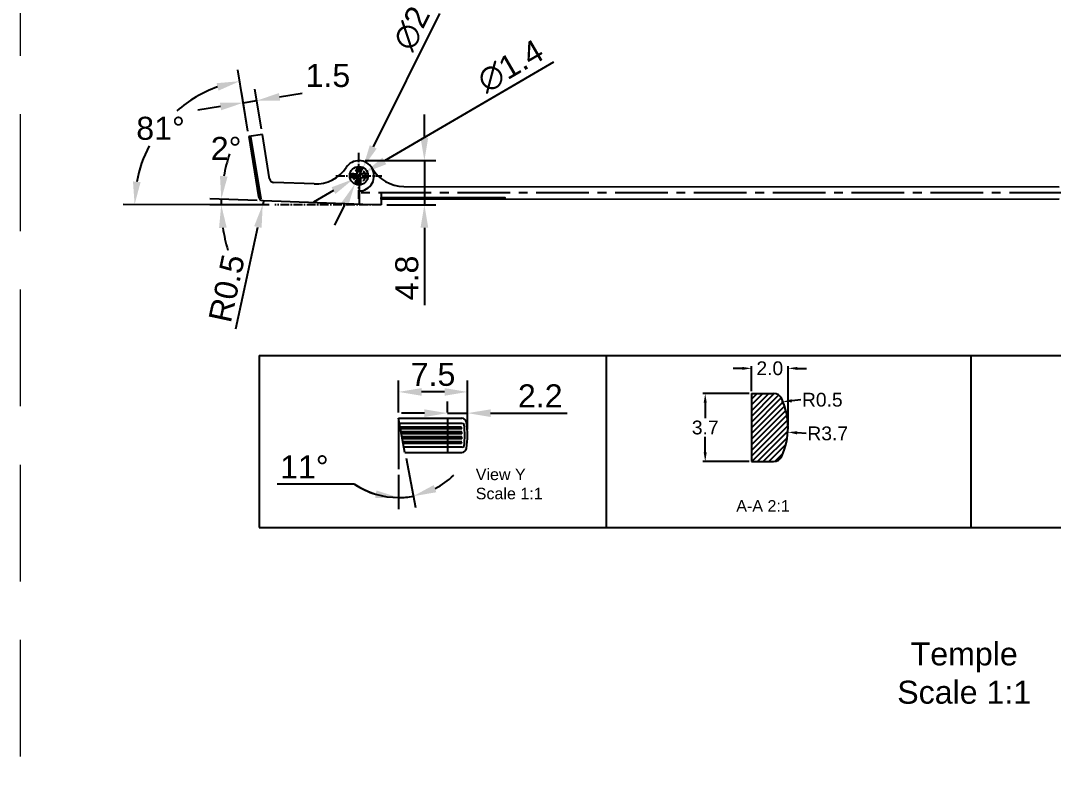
# Model space of a CAD drawing. Header units: millimetres. Extents: x 1186 to 2336, y 1181 to 1549.
# Drawn here: x 2128.4 to 2240.7, y 1400.3 to 1481.2 of the extents above; entities that cross this region are included whole.
import ezdxf

# ---------------------------------------------------------------- set-up
doc = ezdxf.new("R2010")
doc.units = ezdxf.units.MM
for name, pattern in [('CENTER2', [28.575, 19.05, -3.175, 3.175, -3.175]), ('HIDDEN', [9.525, 6.35, -3.175]), ('HIDDEN2', [0.1875, 0.125, -0.0625])]:
    doc.linetypes.add(name, pattern=pattern)
for name, color, linetype in [('Center Line', 2, 'CENTER2'), ('Dimension', 3, 'Continuous'), ('Hidden Line', 1, 'HIDDEN2')]:
    doc.layers.add(name, color=color, linetype=linetype)
doc.layers.add('绘图层', color=7, linetype='Continuous', lineweight=15)
doc.styles.get("Standard").update_dxf_attribs({"font": 'arial.ttf'})
doc.styles.add('宋体', font='SimSun.ttf')
doc.styles.add('样式 1', font='romant.shx')
doc.dimstyles.new('ISO-25', dxfattribs={"dimtxt": 2.5, "dimasz": 2.5, "dimexe": 1.25, "dimexo": 0.625, "dimtad": 1, "dimtxsty": 'Standard', "dimcen": 2.5, "dimadec": 0, "dimazin": 0, "dimtfac": 1, "dimtmove": 0, "dimatfit": 3, "dimfxl": 1, "dimarcsym": 0})
doc.dimstyles.new('ISO-25$0', dxfattribs={"dimtxt": 2.5, "dimasz": 2.5, "dimexe": 0.5, "dimexo": 1, "dimgap": 1, "dimtad": 0, "dimtih": 1, "dimtoh": 1, "dimdec": 1, "dimzin": 10, "dimdsep": 46, "dimlunit": 6, "dimtxsty": '样式 1', "dimcen": 0, "dimclrd": 256, "dimclre": 256, "dimclrt": 7, "dimazin": 0, "dimtfac": 1, "dimtdec": 1, "dimtofl": 0, "dimtmove": 0, "dimatfit": 0, "dimfxl": 1, "dimtolj": 1, "dimtzin": 10, "dimarcsym": 0})
doc.dimstyles.new('ISO-25$2', dxfattribs={"dimscale": 0, "dimtxt": 1.8, "dimasz": 1.5, "dimexe": 1, "dimexo": 1, "dimgap": 1, "dimtad": 0, "dimtih": 1, "dimtoh": 1, "dimrnd": 0.0005, "dimzin": 1, "dimdsep": 46, "dimtxsty": 'Standard', "dimcen": 0, "dimclrd": 256, "dimclre": 256, "dimclrt": 256, "dimadec": 0, "dimazin": 0, "dimtfac": 1, "dimtofl": 0, "dimtmove": 0, "dimatfit": 3, "dimfxl": 1, "dimtolj": 1, "dimtzin": 0, "dimlwe": 9, "dimarcsym": 0})
doc.dimstyles.new('Standard$0', dxfattribs={"dimtxt": 2.3, "dimasz": 2, "dimexe": 1, "dimexo": 1, "dimgap": 1, "dimtad": 0, "dimtih": 1, "dimtoh": 1, "dimdec": 1, "dimzin": 0, "dimdsep": 46, "dimtxsty": 'Standard', "dimcen": 0, "dimclrd": 4, "dimclre": 4, "dimclrt": 4, "dimadec": 1, "dimazin": 0, "dimtfac": 1, "dimtdec": 1, "dimtofl": 0, "dimtmove": 0, "dimatfit": 0, "dimfxl": 1, "dimtolj": 1, "dimtzin": 0, "dimarcsym": 0})
doc.dimstyles.new('STANDARD$4', dxfattribs={"dimtxt": 2, "dimasz": 1.5, "dimexe": 0.5, "dimexo": 0.5, "dimgap": 0.5, "dimtad": 1, "dimtoh": 1, "dimdsep": 46, "dimtxsty": 'Standard', "dimcen": 0, "dimadec": 0, "dimazin": 0, "dimtfac": 1, "dimtofl": 0, "dimtmove": 0, "dimatfit": 3, "dimfxl": 1, "dimtolj": 1, "dimtzin": 0, "dimarcsym": 0})

# ---------------------------------------------------------------- blocks, each defined once
blk = doc.blocks.new('*D164')
at = {"layer": 'Defpoints', "color": 0, "transparency": 16777216}
for p in [(2146.37, 1472.19), (2153.19, 1468.6), (2154.39, 1461.2), (2154.39, 1461.2), (2167.59, 1461.19)]:
    blk.add_point(p, dxfattribs=at)
at = {"layer": 'Dimension', "color": 0, "lineweight": -2, "transparency": 16777216}
for p, q in [((2153.09, 1469.21), (2152.01, 1475.86)), ((2153.77, 1461.2), (2139.53, 1461.21))]:
    blk.add_line(p, q, dxfattribs=at)
for start, end in [(109.7531, 131.4944), (151.9951, 169.4189)]:
    blk.add_arc((2154.39, 1461.2), 13.61, start, end, dxfattribs=at)
at = {"layer": 'Dimension', "color": 0, "transparency": 16777216}
for points in [[(2149.69, 1474.41), (2149.9, 1473.6), (2152.21, 1474.63)], [(2141.43, 1463.66), (2140.6, 1463.73), (2140.78, 1461.21)]]:
    blk.add_solid(points, dxfattribs=at)
at = {"layer": 'Dimension', "color": 0, "transparency": 16777216, "insert": (2143.6, 1469.49), "char_height": 2.5, "attachment_point": 5}
blk.add_mtext('81°', dxfattribs=at)
blk = doc.blocks.new('*D165')
at = {"layer": 'Defpoints', "color": 0, "transparency": 16777216}
for p in [(2154.07, 1472.52), (2154.67, 1468.84), (2153.19, 1468.6)]:
    blk.add_point(p, dxfattribs=at)
at = {"layer": 'Dimension', "color": 0, "lineweight": -2, "transparency": 16777216}
for p, q in [((2153.09, 1469.21), (2152.39, 1473.52)), ((2154.57, 1469.45), (2153.87, 1473.76)), ((2156.54, 1472.92), (2159.01, 1473.32)), ((2152.59, 1472.28), (2154.07, 1472.52)), ((2150.13, 1471.88), (2147.66, 1471.48))]:
    blk.add_line(p, q, dxfattribs=at)
at = {"layer": 'Dimension', "color": 0, "transparency": 16777216}
for points in [[(2156.48, 1473.34), (2156.61, 1472.51), (2154.07, 1472.52)], [(2150.06, 1472.3), (2150.19, 1471.47), (2152.59, 1472.28)]]:
    blk.add_solid(points, dxfattribs=at)
at = {"layer": 'Dimension', "color": 0, "transparency": 16777216, "insert": (2161.8, 1475.23), "char_height": 2.5, "attachment_point": 5}
blk.add_mtext('1.5', dxfattribs=at)
blk = doc.blocks.new('*D238')
at = {"layer": 'Defpoints', "color": 0, "transparency": 16777216}
for p in [(2165.62, 1465.24), (2164.73, 1463.44)]:
    blk.add_point(p, dxfattribs=at)
at = {"layer": 'Dimension', "color": 0, "lineweight": -2, "transparency": 16777216}
for p, q in [((2173.92, 1482), (2166.73, 1467.48)), ((2164.73, 1463.44), (2165.62, 1465.24)), ((2163.62, 1461.2), (2162.51, 1458.96))]:
    blk.add_line(p, q, dxfattribs=at)
at = {"layer": 'Dimension', "color": 0, "transparency": 16777216}
for points in [[(2166.35, 1467.66), (2167.1, 1467.29), (2165.62, 1465.24)], [(2163.25, 1461.39), (2163.99, 1461.02), (2164.73, 1463.44)]]:
    blk.add_solid(points, dxfattribs=at)
at = {"layer": 'Dimension', "color": 0, "transparency": 16777216, "insert": (2170.91, 1480.37), "char_height": 2.5, "attachment_point": 5, "rotation": 63.6537}
blk.add_mtext('∅2', dxfattribs=at)
blk = doc.blocks.new('*D239')
at = {"layer": 'Defpoints', "color": 0, "transparency": 16777216}
for p in [(2165.78, 1464.69), (2164.57, 1463.99)]:
    blk.add_point(p, dxfattribs=at)
at = {"layer": 'Dimension', "color": 0, "lineweight": -2, "transparency": 16777216}
for p, q in [((2186.33, 1476.7), (2167.94, 1465.95)), ((2164.57, 1463.99), (2165.78, 1464.69)), ((2162.41, 1462.73), (2160.25, 1461.46))]:
    blk.add_line(p, q, dxfattribs=at)
at = {"layer": 'Dimension', "color": 0, "transparency": 16777216}
for points in [[(2167.73, 1466.31), (2168.15, 1465.59), (2165.78, 1464.69)], [(2162.2, 1463.09), (2162.62, 1462.37), (2164.57, 1463.99)]]:
    blk.add_solid(points, dxfattribs=at)
at = {"layer": 'Dimension', "color": 0, "transparency": 16777216, "insert": (2181.66, 1476.26), "char_height": 2.5, "attachment_point": 5, "rotation": 30.2947}
blk.add_mtext('∅1.4', dxfattribs=at)
blk = doc.blocks.new('*D172')
at = {"layer": 'Defpoints', "color": 0, "transparency": 16777216}
for p in [(2154.71, 1461.21), (2154.82, 1461.7)]:
    blk.add_point(p, dxfattribs=at)
at = {"layer": 'Dimension', "color": 0, "lineweight": -2, "transparency": 16777216}
for p, q in [((2154.82, 1461.7), (2154.71, 1461.21)), ((2151.79, 1447.69), (2154.18, 1458.76))]:
    blk.add_line(p, q, dxfattribs=at)
at = {"layer": 'Dimension', "color": 0, "transparency": 16777216}
blk.add_solid([(2153.78, 1458.85), (2154.59, 1458.68), (2154.71, 1461.21)], dxfattribs=at)
at = {"layer": 'Dimension', "color": 0, "transparency": 16777216, "insert": (2150.8, 1452.1), "char_height": 2.5, "attachment_point": 5, "rotation": 77.8144}
blk.add_mtext('R0.5', dxfattribs=at)
blk = doc.blocks.new('*D240')
at = {"layer": 'Defpoints', "color": 0, "transparency": 16777216}
for p in [(2169.48, 1437.97), (2169.48, 1437.97), (2170.18, 1434.27), (2169.48, 1432.45), (2170.55, 1429.41)]:
    blk.add_point(p, dxfattribs=at)
at = {"layer": 'Dimension', "color": 0, "lineweight": -2, "transparency": 16777216}
for p, q in [((2170.3, 1433.65), (2171.32, 1428.27)), ((2169.48, 1431.83), (2169.48, 1428.1)), ((2164.7, 1430.8), (2156.28, 1430.8))]:
    blk.add_line(p, q, dxfattribs=at)
for start, end in [(297.3902, 314.0674), (236.2788, 270), (236.6458, 253.3229), (270, 280.7131)]:
    blk.add_arc((2169.48, 1437.97), 8.62, start, end, dxfattribs=at)
at = {"layer": 'Dimension', "color": 0, "transparency": 16777216}
for points in [[(2173.58, 1429.92), (2173.31, 1430.71), (2171.08, 1429.5)], [(2167.07, 1430.12), (2166.95, 1429.3), (2169.48, 1429.35)]]:
    blk.add_solid(points, dxfattribs=at)
at = {"layer": 'Dimension', "color": 0, "transparency": 16777216, "insert": (2159.24, 1432.68), "char_height": 2.5, "attachment_point": 5}
blk.add_mtext('11°', dxfattribs=at)
blk = doc.blocks.new('*D241')
at = {"layer": 'Defpoints', "color": 0, "transparency": 16777216}
for p in [(2176.98, 1438.53), (2174.79, 1437.97), (2176.98, 1436.12)]:
    blk.add_point(p, dxfattribs=at)
at = {"layer": 'Dimension', "color": 0, "lineweight": -2, "transparency": 16777216}
for p, q in [((2174.79, 1438.59), (2174.79, 1439.78)), ((2176.98, 1436.74), (2176.98, 1439.78)), ((2172.29, 1438.53), (2169.79, 1438.53)), ((2174.79, 1438.53), (2176.98, 1438.53)), ((2179.48, 1438.53), (2187.8, 1438.53))]:
    blk.add_line(p, q, dxfattribs=at)
at = {"layer": 'Dimension', "color": 0, "transparency": 16777216}
for points in [[(2172.29, 1438.94), (2172.29, 1438.11), (2174.79, 1438.53)], [(2179.48, 1438.94), (2179.48, 1438.11), (2176.98, 1438.53)]]:
    blk.add_solid(points, dxfattribs=at)
at = {"layer": 'Dimension', "color": 0, "transparency": 16777216, "insert": (2184.89, 1440.41), "char_height": 2.5, "attachment_point": 5}
blk.add_mtext('2.2', dxfattribs=at)
blk = doc.blocks.new('*D242')
at = {"layer": 'Defpoints', "color": 0, "transparency": 16777216}
for p in [(2150.2, 1461.39), (2154.73, 1461.65), (2156.02, 1461.19), (2167.59, 1461.19), (2167.59, 1461.19)]:
    blk.add_point(p, dxfattribs=at)
at = {"layer": 'Dimension', "color": 0, "lineweight": -2, "transparency": 16777216}
for p, q in [((2155.4, 1461.19), (2148.95, 1461.19)), ((2154.1, 1461.67), (2148.96, 1461.85))]:
    blk.add_line(p, q, dxfattribs=at)
for start, end in [(161.4762, 169.7183), (177.9605, 180), (188.2421, 196.4843)]:
    blk.add_arc((2167.59, 1461.19), 17.39, start, end, dxfattribs=at)
at = {"layer": 'Dimension', "color": 0, "transparency": 16777216}
for points in [[(2150.89, 1464.25), (2150.06, 1464.34), (2150.21, 1461.81)], [(2149.96, 1458.66), (2150.79, 1458.72), (2150.2, 1461.19)]]:
    blk.add_solid(points, dxfattribs=at)
at = {"layer": 'Dimension', "color": 0, "transparency": 16777216, "insert": (2150.73, 1467.32), "char_height": 2.5, "attachment_point": 5}
blk.add_mtext('2°', dxfattribs=at)
blk = doc.blocks.new('*D243')
at = {"layer": 'Defpoints', "color": 0, "transparency": 16777216}
for p in [(2211.84, 1443.4), (2207.86, 1440.66), (2211.84, 1436.96)]:
    blk.add_point(p, dxfattribs=at)
at = {"layer": 'Dimension', "color": 3, "lineweight": -2, "transparency": 16777216}
for p, q in [((2206.86, 1443.4), (2205.86, 1443.4)), ((2207.86, 1440.91), (2207.86, 1443.65)), ((2211.84, 1437.21), (2211.84, 1443.65)), ((2212.84, 1443.4), (2213.84, 1443.4))]:
    blk.add_line(p, q, dxfattribs=at)
at = {"layer": 'Dimension', "color": 3, "transparency": 16777216}
for points in [[(2206.86, 1443.56), (2206.86, 1443.23), (2207.86, 1443.4)], [(2212.84, 1443.56), (2212.84, 1443.23), (2211.84, 1443.4)]]:
    blk.add_solid(points, dxfattribs=at)
at = {"layer": 'Dimension', "transparency": 16777216, "insert": (2209.85, 1443.4), "char_height": 1.5, "attachment_point": 5}
blk.add_mtext('\\A1;2.0', dxfattribs=at)
blk = doc.blocks.new('*D244')
at = {"layer": 'Defpoints', "color": 0, "transparency": 16777216}
for p in [(2207.86, 1440.66), (2202.83, 1433.26), (2207.86, 1433.26)]:
    blk.add_point(p, dxfattribs=at)
at = {"layer": 'Dimension', "color": 3, "lineweight": -2, "transparency": 16777216}
for p, q in [((2207.61, 1440.66), (2202.58, 1440.66)), ((2202.83, 1439.66), (2202.83, 1437.98)), ((2202.83, 1434.26), (2202.83, 1435.95)), ((2207.61, 1433.26), (2202.58, 1433.26))]:
    blk.add_line(p, q, dxfattribs=at)
at = {"layer": 'Dimension', "color": 3, "transparency": 16777216}
for points in [[(2202.66, 1439.66), (2202.99, 1439.66), (2202.83, 1440.66)], [(2202.66, 1434.26), (2202.99, 1434.26), (2202.83, 1433.26)]]:
    blk.add_solid(points, dxfattribs=at)
at = {"layer": 'Dimension', "transparency": 16777216, "insert": (2202.83, 1436.96), "char_height": 1.5, "attachment_point": 5}
blk.add_mtext('\\A1;3.7', dxfattribs=at)
blk = doc.blocks.new('*D245')
at = {"layer": 'Defpoints', "color": 0, "transparency": 16777216}
for p in [(2204.4, 1436.96), (2211.82, 1436.46)]:
    blk.add_point(p, dxfattribs=at)
at = {"layer": 'Dimension', "color": 3, "lineweight": -2, "transparency": 16777216}
blk.add_line((2213.81, 1436.32), (2212.82, 1436.39), dxfattribs=at)
at = {"layer": 'Dimension', "color": 3, "transparency": 16777216}
blk.add_solid([(2212.83, 1436.56), (2212.8, 1436.22), (2211.82, 1436.46)], dxfattribs=at)
at = {"layer": 'Dimension', "transparency": 16777216, "insert": (2216.15, 1436.32), "char_height": 1.5, "attachment_point": 5}
blk.add_mtext('\\A1;R3.7', dxfattribs=at)
blk = doc.blocks.new('*D215')
at = {"layer": 'Defpoints', "color": 0, "transparency": 16777216}
for p in [(2165.22, 1465.99), (2167.59, 1461.19), (2172.29, 1461.19)]:
    blk.add_point(p, dxfattribs=at)
at = {"layer": 'Dimension', "color": 0, "lineweight": -2, "transparency": 16777216}
for p, q in [((2172.29, 1468.49), (2172.29, 1470.99)), ((2165.84, 1465.99), (2173.54, 1465.99)), ((2172.29, 1465.99), (2172.29, 1461.19)), ((2168.22, 1461.19), (2173.54, 1461.19)), ((2172.29, 1458.69), (2172.29, 1450.28))]:
    blk.add_line(p, q, dxfattribs=at)
at = {"layer": 'Dimension', "color": 0, "transparency": 16777216}
for points in [[(2171.87, 1468.49), (2172.71, 1468.49), (2172.29, 1465.99)], [(2171.87, 1458.69), (2172.71, 1458.69), (2172.29, 1461.19)]]:
    blk.add_solid(points, dxfattribs=at)
at = {"layer": 'Dimension', "color": 0, "transparency": 16777216, "insert": (2170.39, 1453.23), "char_height": 2.5, "attachment_point": 5, "rotation": 90}
blk.add_mtext('4.8', dxfattribs=at)
blk = doc.blocks.new('*D157')
at = {"layer": 'Defpoints', "color": 0, "transparency": 16777216}
for p in [(2169.48, 1440.84), (2169.48, 1437.97), (2176.98, 1436.12)]:
    blk.add_point(p, dxfattribs=at)
at = {"layer": 'Dimension', "color": 0, "lineweight": -2, "transparency": 16777216}
for p, q in [((2169.48, 1438.59), (2169.48, 1442.09)), ((2176.98, 1436.74), (2176.98, 1442.09)), ((2174.48, 1440.84), (2171.98, 1440.84))]:
    blk.add_line(p, q, dxfattribs=at)
at = {"layer": 'Dimension', "color": 0, "transparency": 16777216}
for points in [[(2171.98, 1441.25), (2171.98, 1440.42), (2169.48, 1440.84)], [(2174.48, 1441.25), (2174.48, 1440.42), (2176.98, 1440.84)]]:
    blk.add_solid(points, dxfattribs=at)
at = {"layer": 'Dimension', "color": 0, "transparency": 16777216, "insert": (2173.23, 1442.73), "char_height": 2.5, "attachment_point": 5}
blk.add_mtext('7.5', dxfattribs=at)
blk = doc.blocks.new('*D216')
at = {"layer": 'Defpoints', "color": 0, "transparency": 16777216}
for p in [(2210.24, 1439.66), (2211.24, 1439.77)]:
    blk.add_point(p, dxfattribs=at)
at = {"layer": 'Dimension', "color": 3, "lineweight": -2, "transparency": 16777216}
blk.add_line((2213.22, 1439.98), (2212.23, 1439.88), dxfattribs=at)
blk.add_arc((2210.24, 1439.66), 1, 351.8602, 10.4957, dxfattribs=at)
at = {"layer": 'Dimension', "color": 3, "transparency": 16777216}
blk.add_solid([(2212.21, 1440.04), (2212.25, 1439.71), (2211.24, 1439.77)], dxfattribs=at)
at = {"layer": 'Dimension', "transparency": 16777216, "insert": (2215.56, 1439.98), "char_height": 1.5, "attachment_point": 5}
blk.add_mtext('\\A1;R0.5', dxfattribs=at)

msp = doc.modelspace()

# ---------------------------------------------------------------- hatches: boundary and pattern name
h = msp.add_hatch()
h.set_pattern_fill('ANSI31', color=6, scale=3.5)
h.set_pattern_definition([(45, (-8502.92663, 587.9036), (-0.309359217, 0.309359217), [])])
h.paths.add_polyline_path([(2207.8636, 1433.26163), (2210.24129, 1433.26163, 0.292327252), (2211.14892, 1433.84187, 0.220044311), (2211.14892, 1440.08139, 0.292327252), (2210.24129, 1440.66163), (2207.8636, 1440.66163)])

# ---------------------------------------------------------------- linework, layer by layer
at = {"color": 1, "linetype": 'HIDDEN', "lineweight": 9, "ltscale": 2}
msp.add_line((2128.38904, 1286.87518), (2128.38904, 1542.83599), dxfattribs=at)
for p, q in [((2154.67267, 1468.83713), (2153.19201, 1468.59701)), ((2155.45313, 1464.02456), (2154.67267, 1468.83713)), ((2153.19201, 1468.59701), (2154.25113, 1462.06609)), ((2153.38943, 1468.62903), (2154.49201, 1461.83013)), ((2160.31134, 1463.44885), (2155.92888, 1463.60491)), ((2165.19201, 1463.34015), (2165.19201, 1461.27377)), ((2167.59201, 1462.48996), (2167.59201, 1461.18831)), ((2170.05088, 1463.18661), (2241.29787, 1463.13748)), ((2154.37368, 1461.81094), (2154.49201, 1461.83013)), ((2154.72689, 1461.64645), (2167.59201, 1461.18831)), ((2167.59201, 1461.79162), (2241.29787, 1461.84245)), ((2176.99245, 1461.98996), (2176.99245, 1461.7981)), ((2177.87862, 1461.98996), (2177.87862, 1461.79871)), ((2180.83025, 1461.98996), (2180.83025, 1461.80075)), ((2154.33613, 1444.79634), (2154.33613, 1426.10409)), ((2154.33613, 1444.79634), (2313.15656, 1444.79634)), ((2192.06353, 1444.79634), (2192.06353, 1426.10409)), ((2207.8636, 1440.66163), (2207.8636, 1433.26163)), ((2207.8636, 1440.66163), (2210.24129, 1440.66163)), ((2169.48144, 1437.96599), (2176.36894, 1437.96599)), ((2170.18144, 1434.26599), (2169.48144, 1437.96599)), ((2169.48144, 1437.96599), (2169.48144, 1432.45293)), ((2176.40631, 1437.42049), (2169.58464, 1437.42049)), ((2174.79169, 1437.96599), (2174.79169, 1434.26599)), ((2176.33051, 1437.02049), (2169.66032, 1437.02049)), ((2176.35058, 1436.82049), (2169.69816, 1436.82049)), ((2176.37259, 1436.49356), (2169.76001, 1436.49356)), ((2176.37949, 1436.29356), (2169.79785, 1436.29356)), ((2176.37949, 1435.93842), (2169.86504, 1435.93842)), ((2176.37259, 1435.73842), (2169.90288, 1435.73842)), ((2176.35137, 1435.42049), (2169.96302, 1435.42049)), ((2176.33051, 1435.21148), (2170.00257, 1435.21148)), ((2176.98144, 1436.11599), (2176.98144, 1436.11599)), ((2176.40631, 1434.81148), (2170.07824, 1434.81148)), ((2170.18144, 1434.26599), (2176.36894, 1434.26599)), ((2207.8636, 1433.26163), (2210.24129, 1433.26163)), ((2154.33613, 1426.10409), (2313.15656, 1426.10409))]:
    msp.add_line(p, q)
for points in [[(2164.19335, 1464.53998), (2164.97315, 1464.53998), (2164.97315, 1465.31977)], [(2166.15294, 1464.53998), (2165.37315, 1464.53998), (2165.37315, 1465.31977)], [(2164.97315, 1463.36018), (2164.97315, 1464.13998), (2164.19335, 1464.13998)], [(2165.37315, 1463.36018), (2165.37315, 1464.13998), (2166.15294, 1464.13998)], [(2154.33507, 1461.56574), (2154.33235, 1461.5653)], [(2167.59201, 1461.79812), (2167.59201, 1461.98996), (2181.03101, 1461.98996), (2181.03101, 1461.78996)], [(2231.72558, 1444.79634), (2231.72558, 1426.10409)]]:
    msp.add_lwpolyline(points)
msp.add_circle((2165.17315, 1464.33998), 1)
for centre, radius, start, end in [((2165.17315, 1464.33998), 1.65, 30.2536508, 146.6471098), ((2160.4537, 1467.44631), 4, 267.9604857, 326.6471098), ((2165.17315, 1464.33998), 1.65, 270.6550498, 30.2536508), ((2170.05363, 1467.18661), 4, 210.2536508, 269.9604857), ((2155.94668, 1464.1046), 0.5, 189.2115137, 267.9604857), ((2154.74469, 1462.14613), 0.5, 189.2115137, 267.9604857), ((2210.24129, 1439.66163), 1, 24.8196803, 90), ((2204.40322, 1436.96163), 7.43219, 335.1803197, 24.8196803), ((2176.36894, 1437.46599), 0.5, 9.5272834, 90), ((2176.40631, 1437.22049), 0.2, 7.7828069, 90), ((2168.32519, 1436.11599), 8.65625, 350.4727166, 9.5272834), ((2168.32519, 1436.11599), 8.05625, 5.0168256, 6.4464028), ((2168.32519, 1436.11599), 8.05625, 1.262979, 2.686254), ((2168.32519, 1436.11599), 8.35625, 352.2171931, 7.7828069), ((2168.32519, 1436.11599), 8.05625, 353.5535972, 355.0474998), ((2168.32519, 1436.11599), 8.05625, 357.313746, 358.737021), ((2176.36894, 1434.76599), 0.5, 270, 350.4727166), ((2176.40631, 1435.01148), 0.2, 270, 352.2171931), ((2210.24129, 1434.26163), 1, 270, 335.1803197)]:
    msp.add_arc(centre, radius, start, end)
at = {"layer": 'Center Line', "ltscale": 0.05}
for p, q in [((2165.17315, 1461.83998), (2165.17315, 1466.83998)), ((2162.67315, 1464.33998), (2167.67315, 1464.33998)), ((2167.59201, 1461.18831), (2156.02451, 1461.18831))]:
    msp.add_line(p, q, dxfattribs=at)
at = {"layer": 'Center Line', "ltscale": 0.3}
msp.add_line((2310.19201, 1462.48996), (2165.19201, 1462.48996), dxfattribs=at)
at = {"layer": 'Hidden Line', "linetype": 'HIDDEN', "ltscale": 0.1}
msp.add_circle((2165.17315, 1464.33998), 0.7, dxfattribs=at)

# ---------------------------------------------------------------- texts
at = {"char_height": 1.25, "attachment_point": 1}
for s, insert, width in [('View Y\\PScale 1:1', (2177.87463, 1432.49515), 8.4980904), ('A-A 2:1', (2206.20308, 1429.06912), 6.2736983)]:
    msp.add_mtext(s, dxfattribs=dict(at, insert=insert, width=width))
at = {"layer": '绘图层', "color": 4, "linetype": 'ByBlock', "lineweight": 9, "insert": (2230.99071, 1410.24733), "char_height": 2.5, "width": 31.5629841, "attachment_point": 5, "style": '宋体'}
msp.add_mtext('{\\fArial|b0|i0|c0|p34;Temple\\PScale 1:1}', dxfattribs=at)

# ---------------------------------------------------------------- dimensions: what is measured, and where the dimension line sits
at = {"layer": 'Dimension'}
for p1, p2, picture, middle in [((2164.72935, 1463.44385), (2165.61694, 1465.2361), '*D238', (2172.67775, 1479.49358)), ((2164.56874, 1463.98686), (2165.77756, 1464.69309), '*D239', (2182.65618, 1474.55407))]:
    dim = msp.add_diameter_dim_2p(p1=p1, p2=p2, dimstyle='ISO-25', override={"dimdec": 1, "dimdsep": 46, "dimtp": 0.2, "dimtm": 0.2}, dxfattribs=at)
    dim.commit()
    dim.dimension.update_dxf_attribs({"geometry": picture, "text_midpoint": middle, "dimtype": 163})
dim = msp.add_aligned_dim(p1=(2153.19201, 1468.59701), p2=(2154.67267, 1468.83713), distance=3.7354, dimstyle='ISO-25$0', override={"dimexe": 1.25, "dimexo": 0.625, "dimgap": 0.625, "dimtad": 1, "dimzin": 8, "dimlunit": 2, "dimpost": '<>', "dimtxsty": 'Standard', "dimcen": 2.5, "dimclrd": 0, "dimclre": 0, "dimclrt": 0, "dimadec": 0, "dimtdec": 2, "dimtofl": 1, "dimatfit": 3, "dimtolj": 0, "dimtzin": 8}, dxfattribs=at)
dim.commit()
dim.dimension.update_dxf_attribs({"geometry": '*D165', "text_midpoint": (2161.80269, 1475.22619)})
for base, line1, line2, picture, middle in [((2146.36934, 1472.18801), ((2154.39201, 1461.19741), (2167.59201, 1461.18831)), ((2153.19201, 1468.59701), (2154.39201, 1461.19741)), '*D164', (2143.60214, 1469.48807)), ((2150.19934, 1461.39469), ((2167.59201, 1461.18831), (2156.02451, 1461.18831)), ((2154.72689, 1461.64645), (2167.59201, 1461.18831)), '*D242', (2150.72554, 1465.43916))]:
    dim = msp.add_angular_dim_2l(base=base, line1=line1, line2=line2, dimstyle='ISO-25$2', override={"dimscale": 1, "dimtxt": 2.5, "dimasz": 2.5, "dimexe": 1.25, "dimexo": 0.625, "dimgap": 0.625, "dimtad": 1, "dimdec": 1, "dimrnd": 0, "dimzin": 8, "dimpost": '<>', "dimcen": 2.5, "dimclrd": 0, "dimclre": 0, "dimclrt": 0, "dimtofl": 1, "dimtolj": 0, "dimtzin": 8, "dimlwe": 65534}, dxfattribs=at)
    dim.commit()
    dim.dimension.update_dxf_attribs({"geometry": picture, "text_midpoint": middle, "dimtype": 162})
for base, p1, p2, angle, dimstyle, override, picture, middle in [((2172.28994, 1461.18831), (2165.21777, 1465.98937), (2167.59201, 1461.18831), 90, 'ISO-25$0', {"dimexe": 1.25, "dimexo": 0.625, "dimgap": 0.625, "dimtad": 1, "dimtih": 0, "dimtoh": 0, "dimzin": 8, "dimlunit": 2, "dimtxsty": 'Standard', "dimcen": 2.5, "dimclrd": 0, "dimclre": 0, "dimclrt": 0, "dimadec": 0, "dimtp": 0.2, "dimtm": 0.2, "dimtdec": 2, "dimtofl": 1, "dimatfit": 3, "dimtolj": 0, "dimtzin": 8}, '*D215', (2170.38851, 1453.23469)), ((2169.48144, 1440.83558), (2176.98144, 1436.11599), (2169.48144, 1437.96599), 180, 'ISO-25$0', {"dimexe": 1.25, "dimexo": 0.625, "dimgap": 0.625, "dimtad": 1, "dimzin": 8, "dimlunit": 2, "dimpost": '<>', "dimtxsty": 'Standard', "dimcen": 2.5, "dimclrd": 0, "dimclre": 0, "dimclrt": 0, "dimadec": 0, "dimtdec": 2, "dimtofl": 1, "dimatfit": 3, "dimtolj": 0, "dimtzin": 8}, '*D157', (2173.23144, 1442.7319)), ((2202.8279, 1433.26163), (2207.8636, 1440.66163), (2207.8636, 1433.26163), 90, 'Standard$0', {"dimtxt": 1.5, "dimasz": 1, "dimexe": 0.25, "dimexo": 0.25, "dimgap": 0.25, "dimlfac": 0.5, "dimclrd": 3, "dimclre": 3, "dimclrt": 256, "dimadec": 0, "dimtdec": 2, "dimatfit": 3}, '*D244', (2202.8279, 1436.96163))]:
    dim = msp.add_linear_dim(base=base, p1=p1, p2=p2, angle=angle, dimstyle=dimstyle, override=override, dxfattribs=at)
    dim.commit()
    dim.dimension.update_dxf_attribs({"geometry": picture, "text_midpoint": middle})
dim = msp.add_radius_dim(center=(2154.8175, 1461.69712), mpoint=(2154.71196, 1461.20838), dimstyle='ISO-25', override={"dimdec": 1, "dimdsep": 46, "dimtp": 0.2, "dimtm": 0.2}, dxfattribs=at)
dim.commit()
dim.dimension.update_dxf_attribs({"geometry": '*D172', "text_midpoint": (2152.65855, 1451.69939), "dimtype": 164})
dim = msp.add_linear_dim(base=(2211.83541, 1443.39752), p1=(2207.8636, 1440.66163), p2=(2211.83541, 1436.96163), dimstyle='Standard$0', override={"dimtxt": 1.5, "dimasz": 1, "dimexe": 0.25, "dimexo": 0.25, "dimgap": 0.25, "dimlfac": 0.5, "dimclrd": 3, "dimclre": 3, "dimclrt": 256, "dimadec": 0, "dimtdec": 2, "dimatfit": 3}, dxfattribs=at)
dim.commit()
dim.dimension.update_dxf_attribs({"geometry": '*D243', "text_midpoint": (2209.8495, 1443.39752)})
dim = msp.add_linear_dim(base=(2176.98144, 1438.52758), p1=(2174.79169, 1437.96599), p2=(2176.98144, 1436.11599), angle=180, dimstyle='ISO-25$0', override={"dimexe": 1.25, "dimexo": 0.625, "dimgap": 0.625, "dimtad": 1, "dimzin": 8, "dimlunit": 2, "dimpost": '<>', "dimtxsty": 'Standard', "dimcen": 2.5, "dimclrd": 0, "dimclre": 0, "dimclrt": 0, "dimadec": 0, "dimtdec": 2, "dimtofl": 1, "dimatfit": 3, "dimtolj": 0, "dimtzin": 8}, dxfattribs=at)
dim.commit()
dim.dimension.update_dxf_attribs({"geometry": '*D241', "text_midpoint": (2184.89072, 1438.52758), "dimtype": 160})
for center, mpoint, picture, middle in [((2210.24129, 1439.66163), (2211.23547, 1439.76935), '*D216', (2215.56268, 1439.9848)), ((2204.40322, 1436.96163), (2211.81834, 1436.45826), '*D245', (2216.14697, 1436.32281))]:
    dim = msp.add_radius_dim(center=center, mpoint=mpoint, dimstyle='STANDARD$4', override={"dimtxt": 1.5, "dimasz": 1, "dimexe": 0.25, "dimexo": 0.25, "dimgap": 0.25, "dimtad": 0, "dimtih": 1, "dimdec": 1, "dimlfac": 0.5, "dimzin": 0, "dimclrd": 3, "dimclre": 3, "dimclrt": 256}, dxfattribs=at)
    dim.commit()
    dim.dimension.update_dxf_attribs({"geometry": picture, "text_midpoint": middle})
dim = msp.add_angular_dim_2l(base=(2170.55309, 1429.41349), line1=((2169.48144, 1437.96599), (2169.48144, 1432.45293)), line2=((2170.18144, 1434.26599), (2169.48144, 1437.96599)), dimstyle='ISO-25$2', override={"dimscale": 1, "dimtxt": 2.5, "dimasz": 2.5, "dimexe": 1.25, "dimexo": 0.625, "dimgap": 0.625, "dimtad": 1, "dimdec": 1, "dimrnd": 0, "dimzin": 8, "dimpost": '<>', "dimcen": 2.5, "dimclrd": 0, "dimclre": 0, "dimclrt": 0, "dimtofl": 1, "dimtolj": 0, "dimtzin": 8, "dimlwe": 65534}, dxfattribs=at)
dim.commit()
dim.dimension.update_dxf_attribs({"geometry": '*D240', "text_midpoint": (2159.23679, 1432.67695)})

doc.saveas('drawing.dxf')
